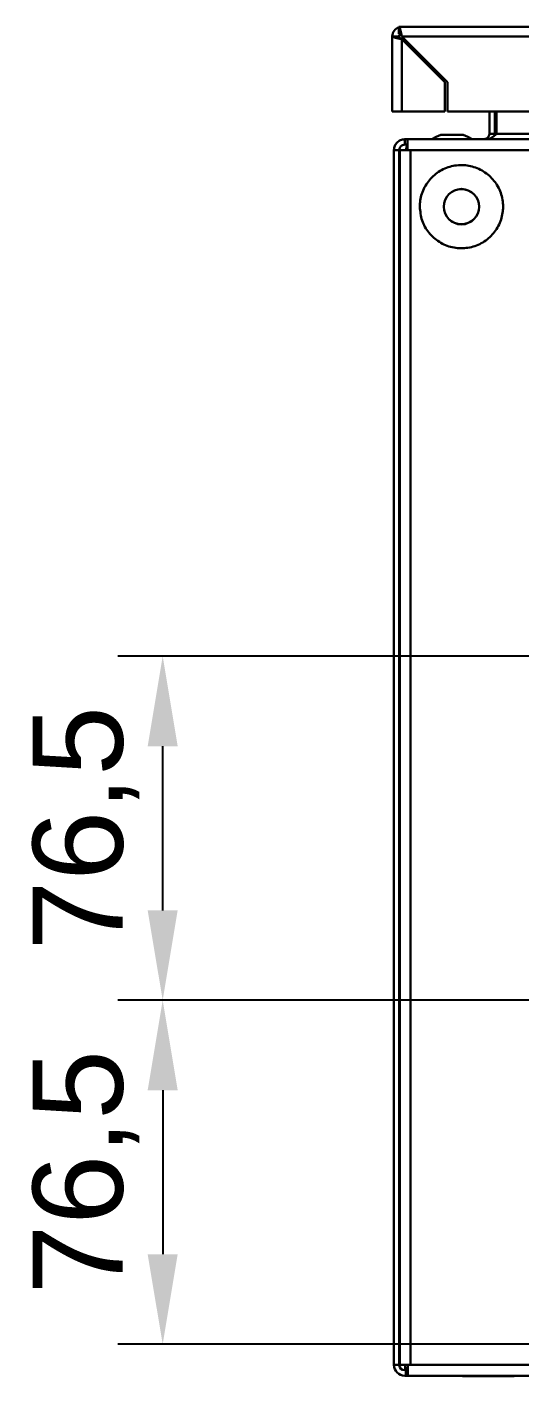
# Model space of a CAD drawing. Header units: millimetres. Extents: x 0 to 53000, y -591 to 24400.
# Drawn here: x 9793.9 to 9903.4, y 2050.5 to 2350.5 of the extents above; entities that cross this region are included whole.
import ezdxf

# ---------------------------------------------------------------- set-up
doc = ezdxf.new("R2010")
doc.units = ezdxf.units.MM
doc.layers.add('Основная', color=7, linetype='Continuous', lineweight=30)
doc.layers.add('размеры', color=3, linetype='Continuous')
doc.styles.get("Standard").update_dxf_attribs({"font": 'arial.ttf'})
doc.dimstyles.new('ISO2', dxfattribs={"dimtxt": 20, "dimasz": 20, "dimexe": 10, "dimexo": 5, "dimgap": 5, "dimtad": 1, "dimdec": 4, "dimdsep": 46, "dimlunit": 6, "dimtxsty": 'Standard', "dimcen": 20, "dimadec": 0, "dimazin": 0, "dimtfac": 1, "dimtdec": 4, "dimtmove": 0, "dimatfit": 3, "dimfxl": 1, "dimtolj": 1, "dimtzin": 0, "dimarcsym": 0})

# ---------------------------------------------------------------- blocks, each defined once
blk = doc.blocks.new('*D381')
at = {"layer": 'Defpoints', "color": 0, "transparency": 16777216}
for p in [(9963.91, 2134.07), (9824.04, 2057.57), (9963.91, 2057.57)]:
    blk.add_point(p, dxfattribs=at)
at = {"layer": 'размеры', "color": 0, "lineweight": -2, "transparency": 16777216}
for p, q in [((9958.91, 2134.07), (9814.04, 2134.07)), ((9824.04, 2114.07), (9824.04, 2077.57)), ((9958.91, 2057.57), (9814.04, 2057.57))]:
    blk.add_line(p, q, dxfattribs=at)
at = {"layer": 'размеры', "color": 0, "transparency": 16777216}
for points in [[(9820.7, 2114.07), (9827.37, 2114.07), (9824.04, 2134.07)], [(9820.7, 2077.57), (9827.37, 2077.57), (9824.04, 2057.57)]]:
    blk.add_solid(points, dxfattribs=at)
at = {"layer": 'размеры', "color": 0, "transparency": 16777216, "insert": (9807.02, 2095.82), "char_height": 20, "attachment_point": 5, "rotation": 90}
blk.add_mtext('\\A1;76,5', dxfattribs=at)
blk = doc.blocks.new('*D382')
at = {"layer": 'Defpoints', "color": 0, "transparency": 16777216}
for p in [(9824.04, 2210.57), (9963.91, 2210.57), (9963.91, 2134.07)]:
    blk.add_point(p, dxfattribs=at)
at = {"layer": 'размеры', "color": 0, "lineweight": -2, "transparency": 16777216}
for p, q in [((9958.91, 2210.57), (9814.04, 2210.57)), ((9824.04, 2154.07), (9824.04, 2190.57)), ((9958.91, 2134.07), (9814.04, 2134.07))]:
    blk.add_line(p, q, dxfattribs=at)
at = {"layer": 'размеры', "color": 0, "transparency": 16777216}
for points in [[(9820.7, 2190.57), (9827.37, 2190.57), (9824.04, 2210.57)], [(9820.7, 2154.07), (9827.37, 2154.07), (9824.04, 2134.07)]]:
    blk.add_solid(points, dxfattribs=at)
at = {"layer": 'размеры', "color": 0, "transparency": 16777216, "insert": (9807.02, 2172.32), "char_height": 20, "attachment_point": 5, "rotation": 90}
blk.add_mtext('\\A1;76,5', dxfattribs=at)

msp = doc.modelspace()

# ---------------------------------------------------------------- linework, layer by layer
at = {"layer": 'Основная', "linetype": 'Continuous'}
for p, q in [((9877.13817, 2350.53044), (9876.53816, 2350.53044)), ((9876.53816, 2350.44289), (9876.53816, 2350.53044)), ((9876.53816, 2349.03043), (9876.53816, 2350.44289)), ((10469.93817, 2350.53044), (9877.13817, 2350.53044)), ((9875.03815, 2348.43043), (9875.03815, 2331.73043)), ((9875.03815, 2348.43043), (9876.53816, 2348.43043)), ((9877.13817, 2348.43043), (10469.93817, 2348.43043)), ((9877.13817, 2348.43043), (9887.33817, 2338.23044)), ((9877.13817, 2331.73043), (9877.13817, 2347.83044)), ((9886.73816, 2338.23044), (9877.13817, 2347.83044)), ((9886.73816, 2331.73043), (9886.73816, 2338.23044)), ((9887.33817, 2338.23044), (9887.33817, 2331.73043)), ((9875.03815, 2331.73043), (9877.13817, 2331.73043)), ((9877.13817, 2331.73043), (9886.73816, 2331.73043)), ((9887.33817, 2331.73043), (10459.73817, 2331.73043)), ((9896.61086, 2331.73043), (9896.61086, 2326.76568)), ((9897.81088, 2326.76568), (9897.81088, 2331.73043)), ((9898.23515, 2331.73043), (9898.23515, 2326.76568)), ((9877.81087, 2325.56569), (9877.81087, 2324.36568)), ((9878.44727, 2325.56569), (9877.81087, 2325.56569)), ((10472.37448, 2325.56569), (9878.44727, 2325.56569)), ((9890.31086, 2326.56569), (9886.31088, 2326.56569)), ((9896.61086, 2326.76568), (9897.81088, 2326.76568)), ((9897.81088, 2326.76568), (9897.72869, 2326.3498)), ((9898.23515, 2326.76568), (10452.5866, 2326.76568)), ((9875.41086, 2323.16569), (9875.41086, 2052.96568)), ((9876.61088, 2323.16569), (9875.41086, 2323.16569)), ((9876.61088, 2323.16569), (9876.61088, 2052.96568)), ((9876.61088, 2323.16569), (9876.71087, 2323.16569)), ((9876.71087, 2323.16569), (9876.71087, 2052.96568)), ((9878.41088, 2323.16569), (9876.71087, 2323.16569)), ((9878.42325, 2324.36568), (9877.81087, 2324.36568)), ((9878.41088, 2323.16569), (9879.11088, 2323.16569)), ((9879.11088, 2323.16569), (9879.11088, 2052.96568)), ((10472.71088, 2323.16569), (9879.11088, 2323.16569)), ((9876.71087, 2272.06568), (9876.61088, 2272.06568)), ((9876.71087, 2272.06038), (9876.61088, 2272.06038)), ((9876.61088, 2264.56038), (9876.71087, 2264.56038)), ((9876.61088, 2052.96568), (9875.41086, 2052.96568)), ((9876.71087, 2052.96568), (9876.61088, 2052.96568)), ((9878.51087, 2052.96568), (9876.71087, 2052.96568)), ((9878.51087, 2052.96568), (9878.51087, 2050.56568)), ((9879.11088, 2052.96568), (9878.51087, 2052.96568)), ((9879.11088, 2052.96568), (10472.96087, 2052.96568)), ((9877.81087, 2051.76569), (9878.07197, 2051.76569)), ((9877.81087, 2050.56568), (9878.07197, 2050.56568)), ((9878.07197, 2050.56568), (9878.07197, 2051.76569)), ((9878.07197, 2051.76569), (9878.51087, 2051.76569)), ((9878.51087, 2050.56568), (9878.07197, 2050.56568)), ((9878.51087, 2050.56568), (10472.62195, 2050.56568)), ((9890.66053, 2050.56568), (9890.66053, 2050.5)), ((9890.66086, 2050.56568), (9890.66086, 2050.5)), ((9890.66086, 2050.5), (9902.16086, 2050.5)), ((9902.16086, 2050.5), (9902.16086, 2050.56568))]:
    msp.add_line(p, q, dxfattribs=at)
at = {"layer": 'Основная', "linetype": 'Continuous', "flags": 128}
for points in [[(9885.81086, 2326.56569), (9884.81087, 2326.06568), (9883.81088, 2325.56569)], [(9892.81089, 2325.56569), (9891.81087, 2326.06568), (9890.81088, 2326.56569)], [(9890.81088, 2326.56569), (9890.81088, 2326.56569)]]:
    msp.add_lwpolyline(points, dxfattribs=at)
at = {"layer": 'Основная', "linetype": 'Continuous'}
for radius in [3.93507, 3.92157]:
    msp.add_circle((9890.41087, 2310.56569), radius, dxfattribs=at)
for centre, radius, start, end in [((9877.13816, 2348.43043), 2.1, 106.6015496, 180), ((9877.13816, 2348.43043), 0.6, 126.8818189, 180), ((9877.81087, 2052.96569), 2.4, 180, 270), ((9877.81087, 2052.96569), 1.2, 180, 270)]:
    msp.add_arc(centre, radius, start, end, dxfattribs=at)
for points, knots in [([(9876.53816, 2350.53044), (9876.58523, 2350.50263), (9876.67601, 2350.44901), (9876.81031, 2350.04781), (9876.9413, 2349.48693), (9877.05079, 2348.91059), (9877.11623, 2348.551), (9877.13817, 2348.43043)], [0, 0, 0, 0, 0.235056827, 0.45334043, 0.671616261, 0.88989216, 1, 1, 1, 1]), ([(9877.13817, 2347.83044), (9876.8795, 2347.8775), (9876.3806, 2347.96828), (9875.73761, 2348.10261), (9875.27669, 2348.23356), (9875.06314, 2348.34308), (9875.04443, 2348.4085), (9875.03815, 2348.43043)], [0, 0, 0, 0, 0.235056426, 0.453342722, 0.671617379, 0.889888771, 1, 1, 1, 1]), ([(9877.13817, 2348.43043), (9877.08816, 2348.50906), (9876.98814, 2348.6663), (9876.83817, 2348.86462), (9876.68815, 2349.00338), (9876.58816, 2349.02141), (9876.53816, 2349.03043)], [0, 0, 0, 0, 0.250007711, 0.500011554, 0.749993481, 1, 1, 1, 1]), ([(9876.53816, 2348.43043), (9876.54717, 2348.38044), (9876.56519, 2348.28044), (9876.70399, 2348.13043), (9876.90228, 2347.98043), (9877.05954, 2347.88044), (9877.13817, 2347.83044)], [0, 0, 0, 0, 0.250003121, 0.500003614, 0.749996879, 1, 1, 1, 1]), ([(9875.41086, 2323.16569), (9875.44694, 2323.48018), (9875.51909, 2324.10916), (9876.07409, 2324.90246), (9876.8674, 2325.45747), (9877.49638, 2325.52961), (9877.81087, 2325.56569)], [0, 0, 0, 0, 0.249997828, 0.499998049, 0.749998271, 1, 1, 1, 1]), ([(9878.44727, 2325.56569), (9878.44424, 2325.52961), (9878.43819, 2325.45746), (9878.42905, 2324.90246), (9878.41997, 2324.10916), (9878.41391, 2323.48018), (9878.41088, 2323.16569)], [0, 0, 0, 0, 0.2500016712, 0.5000019894, 0.7500022302, 1, 1, 1, 1]), ([(9886.31088, 2326.56569), (9886.25473, 2326.56569), (9886.14259, 2326.56569), (9885.99063, 2326.56569), (9885.87549, 2326.56569), (9885.8178, 2326.56569), (9885.81272, 2326.56569), (9885.81086, 2326.56569)], [0, 0, 0, 0, 0.214279924, 0.427925141, 0.652892286, 0.873155619, 1, 1, 1, 1]), ([(9890.81088, 2326.56569), (9890.80531, 2326.56569), (9890.79416, 2326.56569), (9890.72327, 2326.56569), (9890.6332, 2326.56569), (9890.52121, 2326.56569), (9890.40145, 2326.56569), (9890.32865, 2326.56569), (9890.31086, 2326.56569)], [0, 0, 0, 0, 0.213404877, 0.426776901, 0.530610279, 0.721051619, 0.931812484, 1, 1, 1, 1]), ([(9895.41087, 2325.56569), (9895.61663, 2325.59737), (9896.02869, 2325.66081), (9896.51074, 2326.1349), (9896.57718, 2326.55347), (9896.61086, 2326.76568)], [0, 0, 0, 0, 0.329626183, 0.660124759, 1, 1, 1, 1]), ([(9898.23515, 2326.76568), (9897.99477, 2326.55992), (9897.51338, 2326.14788), (9896.78424, 2325.66581), (9896.29521, 2325.59937), (9896.04727, 2325.56569)], [0, 0, 0, 0, 0.3296328292, 0.6601269332, 1, 1, 1, 1]), ([(9876.61088, 2323.16569), (9876.62892, 2323.32293), (9876.665, 2323.63741), (9876.94248, 2324.03407), (9877.33914, 2324.31157), (9877.65363, 2324.34765), (9877.81087, 2324.36568)], [0, 0, 0, 0, 0.249996124, 0.49999389, 0.749996076, 1, 1, 1, 1]), ([(9878.11086, 2323.16569), (9878.1389, 2323.32293), (9878.19496, 2323.63741), (9878.27907, 2324.03407), (9878.36317, 2324.31157), (9878.41924, 2324.34765), (9878.44727, 2324.36568)], [0, 0, 0, 0, 0.249996094, 0.499994079, 0.749996347, 1, 1, 1, 1]), ([(9881.16086, 2310.56569), (9881.26314, 2309.52554), (9881.4677, 2307.44526), (9883.0622, 2304.67661), (9885.41037, 2302.57195), (9888.34236, 2301.36848), (9891.50217, 2301.20198), (9894.54041, 2302.09099), (9897.11264, 2303.93617), (9898.92957, 2306.52606), (9899.5895, 2308.88224), (9899.71556, 2311.27535), (9899.30691, 2313.68784), (9897.77215, 2316.45428), (9895.40798, 2318.55956), (9892.48032, 2319.76286), (9889.3192, 2319.9294), (9886.28184, 2319.04039), (9883.70742, 2317.19525), (9881.89839, 2314.6051), (9881.21569, 2312.24973), (9881.17142, 2310.8901), (9881.16086, 2310.56569)], [0, 0, 0, 0, 0.053686265, 0.10737235, 0.161058784, 0.214744847, 0.268431133, 0.3221173, 0.375803598, 0.429489788, 0.483176005, 0.500000034, 0.553686213, 0.607372435, 0.661058484, 0.714745073, 0.768430844, 0.822117505, 0.875803385, 0.929489871, 0.983176072, 1, 1, 1, 1]), ([(9878.19979, 2051.76569), (9878.17155, 2051.78373), (9878.11506, 2051.8198), (9878.03034, 2052.0973), (9877.94561, 2052.49396), (9877.88912, 2052.80844), (9877.86088, 2052.96568)], [0, 0, 0, 0, 0.250003652, 0.500005918, 0.750003904, 1, 1, 1, 1]), ([(9877.97011, 2051.82203), (9877.96194, 2051.89559), (9877.92555, 2052.22345), (9877.88913, 2052.64146), (9877.86088, 2052.96568)], [0, 0, 0, 0, 0.22436317, 1, 1, 1, 1])]:
    msp.add_open_spline(points, degree=3, knots=knots, dxfattribs=at)

# ---------------------------------------------------------------- dimensions: what is measured, and where the dimension line sits
at = {"layer": 'размеры'}
for base, p2, picture, middle in [((9824.0382, 2210.56569), (9963.91088, 2210.56569), '*D382', (9807.0191, 2172.31569)), ((9824.0382, 2057.56568), (9963.91088, 2057.56568), '*D381', (9807.0191, 2095.81568))]:
    dim = msp.add_linear_dim(base=base, p1=(9963.91088, 2134.06568), p2=p2, angle=90, dimstyle='ISO2', dxfattribs=at)
    dim.commit()
    dim.dimension.update_dxf_attribs({"geometry": picture, "text_midpoint": middle})

doc.saveas('drawing.dxf')
